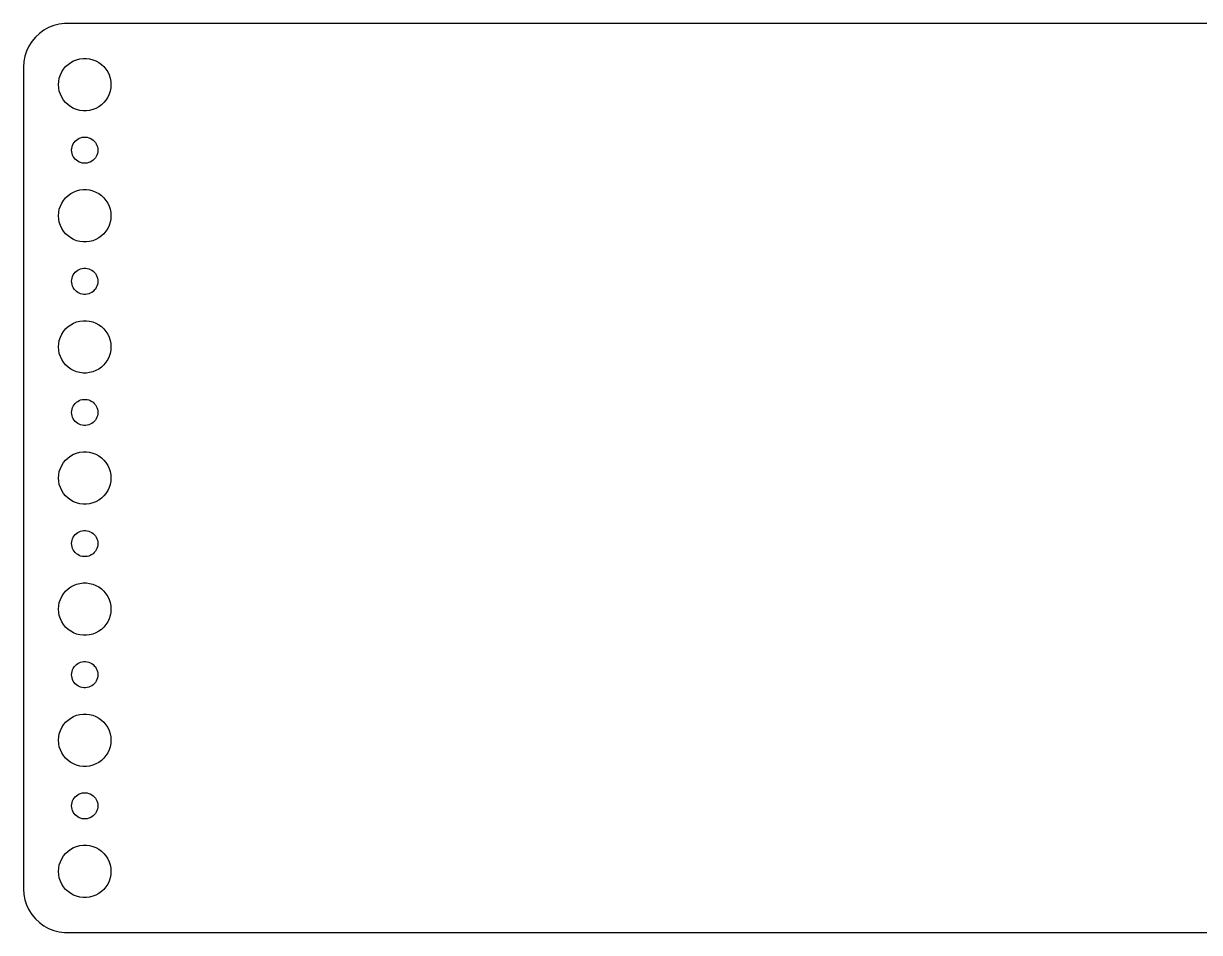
# Model space of a CAD drawing. Header units: metres. Extents: x -134 to 134, y 176 to 508.
# Drawn here: x -134.5 to 0, y 404 to 508 of the extents above; entities that cross this region are included whole.
import ezdxf

# ---------------------------------------------------------------- set-up
doc = ezdxf.new("R2010")
doc.units = ezdxf.units.M

msp = doc.modelspace()

# ---------------------------------------------------------------- linework, layer by layer
for p, q in [((-132.179, 507.222), (-132.687, 506.853)), ((-131.629, 507.524), (-132.179, 507.222)), ((-131.045, 507.755), (-131.629, 507.524)), ((-130.437, 507.911), (-131.045, 507.755)), ((-129.814, 507.99), (-130.437, 507.911)), ((129.814, 507.99), (-129.814, 507.99)), ((-133.545, 505.939), (-133.882, 505.409)), ((-133.145, 506.423), (-133.545, 505.939)), ((-132.687, 506.853), (-133.145, 506.423)), ((-134.149, 504.841), (-134.343, 504.243)), ((-133.882, 505.409), (-134.149, 504.841)), ((-134.461, 503.627), (-134.5, 503)), ((-134.343, 504.243), (-134.461, 503.627)), ((-129.927, 502.763), (-129.687, 503.054)), ((-129.687, 503.054), (-129.412, 503.312)), ((-129.412, 503.312), (-129.107, 503.533)), ((-129.107, 503.533), (-128.777, 503.714)), ((-128.777, 503.714), (-128.427, 503.853)), ((-128.427, 503.853), (-128.062, 503.947)), ((-128.062, 503.947), (-127.688, 503.994)), ((-127.688, 503.994), (-127.312, 503.994)), ((-127.312, 503.994), (-126.938, 503.947)), ((-126.938, 503.947), (-126.573, 503.853)), ((-126.573, 503.853), (-126.223, 503.714)), ((-126.223, 503.714), (-125.893, 503.533)), ((-125.893, 503.533), (-125.588, 503.312)), ((-125.588, 503.312), (-125.313, 503.054)), ((-125.313, 503.054), (-125.073, 502.763)), ((-134.5, 503), (-134.5, 409)), ((-130.476, 501.376), (-130.406, 501.746)), ((-130.406, 501.746), (-130.289, 502.104)), ((-130.289, 502.104), (-130.129, 502.445)), ((-130.129, 502.445), (-129.927, 502.763)), ((-125.073, 502.763), (-124.871, 502.445)), ((-124.871, 502.445), (-124.711, 502.104)), ((-124.711, 502.104), (-124.594, 501.746)), ((-124.594, 501.746), (-124.524, 501.376)), ((-130.5, 501), (-130.476, 501.376)), ((-130.476, 500.624), (-130.5, 501)), ((-130.406, 500.254), (-130.476, 500.624)), ((-124.524, 500.624), (-124.594, 500.254)), ((-124.524, 501.376), (-124.5, 501)), ((-124.5, 501), (-124.524, 500.624)), ((-130.289, 499.896), (-130.406, 500.254)), ((-130.129, 499.555), (-130.289, 499.896)), ((-129.927, 499.237), (-130.129, 499.555)), ((-129.687, 498.946), (-129.927, 499.237)), ((-125.073, 499.237), (-125.313, 498.946)), ((-124.871, 499.555), (-125.073, 499.237)), ((-124.711, 499.896), (-124.871, 499.555)), ((-124.594, 500.254), (-124.711, 499.896)), ((-129.412, 498.688), (-129.687, 498.946)), ((-129.107, 498.467), (-129.412, 498.688)), ((-128.777, 498.286), (-129.107, 498.467)), ((-128.427, 498.147), (-128.777, 498.286)), ((-128.062, 498.053), (-128.427, 498.147)), ((-127.688, 498.006), (-128.062, 498.053)), ((-127.312, 498.006), (-127.688, 498.006)), ((-126.938, 498.053), (-127.312, 498.006)), ((-126.573, 498.147), (-126.938, 498.053)), ((-126.223, 498.286), (-126.573, 498.147)), ((-125.893, 498.467), (-126.223, 498.286)), ((-125.588, 498.688), (-125.893, 498.467)), ((-125.313, 498.946), (-125.588, 498.688)), ((-127.964, 494.927), (-127.781, 494.973)), ((-127.781, 494.973), (-127.594, 494.997)), ((-127.594, 494.997), (-127.406, 494.997)), ((-127.406, 494.997), (-127.219, 494.973)), ((-127.219, 494.973), (-127.036, 494.927)), ((-129, 493.5), (-128.988, 493.688)), ((-128.988, 493.688), (-128.953, 493.873)), ((-128.953, 493.873), (-128.895, 494.052)), ((-128.895, 494.052), (-128.814, 494.223)), ((-128.814, 494.223), (-128.714, 494.382)), ((-128.714, 494.382), (-128.593, 494.527)), ((-128.593, 494.527), (-128.456, 494.656)), ((-128.456, 494.656), (-128.304, 494.766)), ((-128.304, 494.766), (-128.139, 494.857)), ((-128.139, 494.857), (-127.964, 494.927)), ((-127.036, 494.927), (-126.861, 494.857)), ((-126.861, 494.857), (-126.696, 494.766)), ((-126.696, 494.766), (-126.544, 494.656)), ((-126.544, 494.656), (-126.407, 494.527)), ((-126.407, 494.527), (-126.286, 494.382)), ((-126.286, 494.382), (-126.186, 494.223)), ((-126.186, 494.223), (-126.105, 494.052)), ((-126.105, 494.052), (-126.047, 493.873)), ((-126.047, 493.873), (-126.012, 493.688)), ((-126.012, 493.688), (-126, 493.5)), ((-128.988, 493.312), (-129, 493.5)), ((-128.953, 493.127), (-128.988, 493.312)), ((-128.895, 492.948), (-128.953, 493.127)), ((-128.814, 492.777), (-128.895, 492.948)), ((-128.714, 492.618), (-128.814, 492.777)), ((-128.593, 492.473), (-128.714, 492.618)), ((-128.456, 492.344), (-128.593, 492.473)), ((-128.304, 492.234), (-128.456, 492.344)), ((-126.544, 492.344), (-126.696, 492.234)), ((-126.407, 492.473), (-126.544, 492.344)), ((-126.286, 492.618), (-126.407, 492.473)), ((-126.186, 492.777), (-126.286, 492.618)), ((-126.105, 492.948), (-126.186, 492.777)), ((-126.047, 493.127), (-126.105, 492.948)), ((-126.012, 493.312), (-126.047, 493.127)), ((-126, 493.5), (-126.012, 493.312)), ((-128.139, 492.143), (-128.304, 492.234)), ((-127.964, 492.073), (-128.139, 492.143)), ((-127.781, 492.027), (-127.964, 492.073)), ((-127.594, 492.003), (-127.781, 492.027)), ((-127.406, 492.003), (-127.594, 492.003)), ((-127.219, 492.027), (-127.406, 492.003)), ((-127.036, 492.073), (-127.219, 492.027)), ((-126.861, 492.143), (-127.036, 492.073)), ((-126.696, 492.234), (-126.861, 492.143)), ((-129.687, 488.054), (-129.412, 488.312)), ((-129.412, 488.312), (-129.107, 488.533)), ((-129.107, 488.533), (-128.777, 488.714)), ((-128.777, 488.714), (-128.427, 488.853)), ((-128.427, 488.853), (-128.062, 488.947)), ((-128.062, 488.947), (-127.688, 488.994)), ((-127.688, 488.994), (-127.312, 488.994)), ((-127.312, 488.994), (-126.938, 488.947)), ((-126.938, 488.947), (-126.573, 488.853)), ((-126.573, 488.853), (-126.223, 488.714)), ((-126.223, 488.714), (-125.893, 488.533)), ((-125.893, 488.533), (-125.588, 488.312)), ((-125.588, 488.312), (-125.313, 488.054)), ((-130.406, 486.746), (-130.289, 487.104)), ((-130.289, 487.104), (-130.129, 487.445)), ((-130.129, 487.445), (-129.927, 487.763)), ((-129.927, 487.763), (-129.687, 488.054)), ((-125.313, 488.054), (-125.073, 487.763)), ((-125.073, 487.763), (-124.871, 487.445)), ((-124.871, 487.445), (-124.711, 487.104)), ((-124.711, 487.104), (-124.594, 486.746)), ((-130.5, 486), (-130.476, 486.376)), ((-130.476, 485.624), (-130.5, 486)), ((-130.476, 486.376), (-130.406, 486.746)), ((-130.406, 485.254), (-130.476, 485.624)), ((-124.594, 486.746), (-124.524, 486.376)), ((-124.524, 485.624), (-124.594, 485.254)), ((-124.524, 486.376), (-124.5, 486)), ((-124.5, 486), (-124.524, 485.624)), ((-130.289, 484.896), (-130.406, 485.254)), ((-130.129, 484.555), (-130.289, 484.896)), ((-129.927, 484.237), (-130.129, 484.555)), ((-129.687, 483.946), (-129.927, 484.237)), ((-125.073, 484.237), (-125.313, 483.946)), ((-124.871, 484.555), (-125.073, 484.237)), ((-124.711, 484.896), (-124.871, 484.555)), ((-124.594, 485.254), (-124.711, 484.896)), ((-129.412, 483.688), (-129.687, 483.946)), ((-129.107, 483.467), (-129.412, 483.688)), ((-128.777, 483.286), (-129.107, 483.467)), ((-128.427, 483.147), (-128.777, 483.286)), ((-128.062, 483.053), (-128.427, 483.147)), ((-127.688, 483.006), (-128.062, 483.053)), ((-127.312, 483.006), (-127.688, 483.006)), ((-126.938, 483.053), (-127.312, 483.006)), ((-126.573, 483.147), (-126.938, 483.053)), ((-126.223, 483.286), (-126.573, 483.147)), ((-125.893, 483.467), (-126.223, 483.286)), ((-125.588, 483.688), (-125.893, 483.467)), ((-125.313, 483.946), (-125.588, 483.688)), ((-128.988, 478.688), (-128.953, 478.873)), ((-128.953, 478.873), (-128.895, 479.052)), ((-128.895, 479.052), (-128.814, 479.223)), ((-128.814, 479.223), (-128.714, 479.382)), ((-128.714, 479.382), (-128.593, 479.527)), ((-128.593, 479.527), (-128.456, 479.656)), ((-128.456, 479.656), (-128.304, 479.766)), ((-128.304, 479.766), (-128.139, 479.857)), ((-128.139, 479.857), (-127.964, 479.927)), ((-127.964, 479.927), (-127.781, 479.973)), ((-127.781, 479.973), (-127.594, 479.997)), ((-127.594, 479.997), (-127.406, 479.997)), ((-127.406, 479.997), (-127.219, 479.973)), ((-127.219, 479.973), (-127.036, 479.927)), ((-127.036, 479.927), (-126.861, 479.857)), ((-126.861, 479.857), (-126.696, 479.766)), ((-126.696, 479.766), (-126.544, 479.656)), ((-126.544, 479.656), (-126.407, 479.527)), ((-126.407, 479.527), (-126.286, 479.382)), ((-126.286, 479.382), (-126.186, 479.223)), ((-126.186, 479.223), (-126.105, 479.052)), ((-126.105, 479.052), (-126.047, 478.873)), ((-126.047, 478.873), (-126.012, 478.688)), ((-129, 478.5), (-128.988, 478.688)), ((-128.988, 478.312), (-129, 478.5)), ((-128.953, 478.127), (-128.988, 478.312)), ((-128.895, 477.948), (-128.953, 478.127)), ((-128.814, 477.777), (-128.895, 477.948)), ((-128.714, 477.618), (-128.814, 477.777)), ((-128.593, 477.473), (-128.714, 477.618)), ((-126.286, 477.618), (-126.407, 477.473)), ((-126.186, 477.777), (-126.286, 477.618)), ((-126.105, 477.948), (-126.186, 477.777)), ((-126.047, 478.127), (-126.105, 477.948)), ((-126.012, 478.312), (-126.047, 478.127)), ((-126.012, 478.688), (-126, 478.5)), ((-126, 478.5), (-126.012, 478.312)), ((-128.456, 477.344), (-128.593, 477.473)), ((-128.304, 477.234), (-128.456, 477.344)), ((-128.139, 477.143), (-128.304, 477.234)), ((-127.964, 477.073), (-128.139, 477.143)), ((-127.781, 477.027), (-127.964, 477.073)), ((-127.594, 477.003), (-127.781, 477.027)), ((-127.406, 477.003), (-127.594, 477.003)), ((-127.219, 477.027), (-127.406, 477.003)), ((-127.036, 477.073), (-127.219, 477.027)), ((-126.861, 477.143), (-127.036, 477.073)), ((-126.696, 477.234), (-126.861, 477.143)), ((-126.544, 477.344), (-126.696, 477.234)), ((-126.407, 477.473), (-126.544, 477.344)), ((-129.412, 473.312), (-129.107, 473.533)), ((-129.107, 473.533), (-128.777, 473.714)), ((-128.777, 473.714), (-128.427, 473.853)), ((-128.427, 473.853), (-128.062, 473.947)), ((-128.062, 473.947), (-127.688, 473.994)), ((-127.688, 473.994), (-127.312, 473.994)), ((-127.312, 473.994), (-126.938, 473.947)), ((-126.938, 473.947), (-126.573, 473.853)), ((-126.573, 473.853), (-126.223, 473.714)), ((-126.223, 473.714), (-125.893, 473.533)), ((-125.893, 473.533), (-125.588, 473.312)), ((-130.406, 471.746), (-130.289, 472.104)), ((-130.289, 472.104), (-130.129, 472.445)), ((-130.129, 472.445), (-129.927, 472.763)), ((-129.927, 472.763), (-129.687, 473.054)), ((-129.687, 473.054), (-129.412, 473.312)), ((-125.588, 473.312), (-125.313, 473.054)), ((-125.313, 473.054), (-125.073, 472.763)), ((-125.073, 472.763), (-124.871, 472.445)), ((-124.871, 472.445), (-124.711, 472.104)), ((-124.711, 472.104), (-124.594, 471.746)), ((-130.5, 471), (-130.476, 471.376)), ((-130.476, 470.624), (-130.5, 471)), ((-130.476, 471.376), (-130.406, 471.746)), ((-124.594, 471.746), (-124.524, 471.376)), ((-124.524, 471.376), (-124.5, 471)), ((-124.5, 471), (-124.524, 470.624)), ((-130.406, 470.254), (-130.476, 470.624)), ((-130.289, 469.896), (-130.406, 470.254)), ((-130.129, 469.555), (-130.289, 469.896)), ((-129.927, 469.237), (-130.129, 469.555)), ((-124.871, 469.555), (-125.073, 469.237)), ((-124.711, 469.896), (-124.871, 469.555)), ((-124.594, 470.254), (-124.711, 469.896)), ((-124.524, 470.624), (-124.594, 470.254)), ((-129.687, 468.946), (-129.927, 469.237)), ((-129.412, 468.688), (-129.687, 468.946)), ((-129.107, 468.467), (-129.412, 468.688)), ((-128.777, 468.286), (-129.107, 468.467)), ((-128.427, 468.147), (-128.777, 468.286)), ((-128.062, 468.053), (-128.427, 468.147)), ((-126.573, 468.147), (-126.938, 468.053)), ((-126.223, 468.286), (-126.573, 468.147)), ((-125.893, 468.467), (-126.223, 468.286)), ((-125.588, 468.688), (-125.893, 468.467)), ((-125.313, 468.946), (-125.588, 468.688)), ((-125.073, 469.237), (-125.313, 468.946)), ((-127.688, 468.006), (-128.062, 468.053)), ((-127.312, 468.006), (-127.688, 468.006)), ((-126.938, 468.053), (-127.312, 468.006)), ((-128.953, 463.873), (-128.895, 464.052)), ((-128.895, 464.052), (-128.814, 464.223)), ((-128.814, 464.223), (-128.714, 464.382)), ((-128.714, 464.382), (-128.593, 464.527)), ((-128.593, 464.527), (-128.456, 464.656)), ((-128.456, 464.656), (-128.304, 464.766)), ((-128.304, 464.766), (-128.139, 464.857)), ((-128.139, 464.857), (-127.964, 464.927)), ((-127.964, 464.927), (-127.781, 464.973)), ((-127.781, 464.973), (-127.594, 464.997)), ((-127.594, 464.997), (-127.406, 464.997)), ((-127.406, 464.997), (-127.219, 464.973)), ((-127.219, 464.973), (-127.036, 464.927)), ((-127.036, 464.927), (-126.861, 464.857)), ((-126.861, 464.857), (-126.696, 464.766)), ((-126.696, 464.766), (-126.544, 464.656)), ((-126.544, 464.656), (-126.407, 464.527)), ((-126.407, 464.527), (-126.286, 464.382)), ((-126.286, 464.382), (-126.186, 464.223)), ((-126.186, 464.223), (-126.105, 464.052)), ((-126.105, 464.052), (-126.047, 463.873)), ((-129, 463.5), (-128.988, 463.688)), ((-128.988, 463.312), (-129, 463.5)), ((-128.988, 463.688), (-128.953, 463.873)), ((-128.953, 463.127), (-128.988, 463.312)), ((-128.895, 462.948), (-128.953, 463.127)), ((-128.814, 462.777), (-128.895, 462.948)), ((-128.714, 462.618), (-128.814, 462.777)), ((-126.186, 462.777), (-126.286, 462.618)), ((-126.105, 462.948), (-126.186, 462.777)), ((-126.047, 463.127), (-126.105, 462.948)), ((-126.047, 463.873), (-126.012, 463.688)), ((-126.012, 463.312), (-126.047, 463.127)), ((-126.012, 463.688), (-126, 463.5)), ((-126, 463.5), (-126.012, 463.312)), ((-128.593, 462.473), (-128.714, 462.618)), ((-128.456, 462.344), (-128.593, 462.473)), ((-128.304, 462.234), (-128.456, 462.344)), ((-128.139, 462.143), (-128.304, 462.234)), ((-127.964, 462.073), (-128.139, 462.143)), ((-127.781, 462.027), (-127.964, 462.073)), ((-127.594, 462.003), (-127.781, 462.027)), ((-127.406, 462.003), (-127.594, 462.003)), ((-127.219, 462.027), (-127.406, 462.003)), ((-127.036, 462.073), (-127.219, 462.027)), ((-126.861, 462.143), (-127.036, 462.073)), ((-126.696, 462.234), (-126.861, 462.143)), ((-126.544, 462.344), (-126.696, 462.234)), ((-126.407, 462.473), (-126.544, 462.344)), ((-126.286, 462.618), (-126.407, 462.473)), ((-129.107, 458.533), (-128.777, 458.714)), ((-128.777, 458.714), (-128.427, 458.853)), ((-128.427, 458.853), (-128.062, 458.947)), ((-128.062, 458.947), (-127.688, 458.994)), ((-127.688, 458.994), (-127.312, 458.994)), ((-127.312, 458.994), (-126.938, 458.947)), ((-126.938, 458.947), (-126.573, 458.853)), ((-126.573, 458.853), (-126.223, 458.714)), ((-126.223, 458.714), (-125.893, 458.533)), ((-130.289, 457.104), (-130.129, 457.445)), ((-130.129, 457.445), (-129.927, 457.763)), ((-129.927, 457.763), (-129.687, 458.054)), ((-129.687, 458.054), (-129.412, 458.312)), ((-129.412, 458.312), (-129.107, 458.533)), ((-125.893, 458.533), (-125.588, 458.312)), ((-125.588, 458.312), (-125.313, 458.054)), ((-125.313, 458.054), (-125.073, 457.763)), ((-125.073, 457.763), (-124.871, 457.445)), ((-124.871, 457.445), (-124.711, 457.104)), ((-130.5, 456), (-130.476, 456.376)), ((-130.476, 455.624), (-130.5, 456)), ((-130.476, 456.376), (-130.406, 456.746)), ((-130.406, 456.746), (-130.289, 457.104)), ((-124.711, 457.104), (-124.594, 456.746)), ((-124.594, 456.746), (-124.524, 456.376)), ((-124.524, 456.376), (-124.5, 456)), ((-124.5, 456), (-124.524, 455.624)), ((-130.406, 455.254), (-130.476, 455.624)), ((-130.289, 454.896), (-130.406, 455.254)), ((-130.129, 454.555), (-130.289, 454.896)), ((-124.711, 454.896), (-124.871, 454.555)), ((-124.594, 455.254), (-124.711, 454.896)), ((-124.524, 455.624), (-124.594, 455.254)), ((-129.927, 454.237), (-130.129, 454.555)), ((-129.687, 453.946), (-129.927, 454.237)), ((-129.412, 453.688), (-129.687, 453.946)), ((-129.107, 453.467), (-129.412, 453.688)), ((-128.777, 453.286), (-129.107, 453.467)), ((-128.427, 453.147), (-128.777, 453.286)), ((-126.223, 453.286), (-126.573, 453.147)), ((-125.893, 453.467), (-126.223, 453.286)), ((-125.588, 453.688), (-125.893, 453.467)), ((-125.313, 453.946), (-125.588, 453.688)), ((-125.073, 454.237), (-125.313, 453.946)), ((-124.871, 454.555), (-125.073, 454.237)), ((-128.062, 453.053), (-128.427, 453.147)), ((-127.688, 453.006), (-128.062, 453.053)), ((-127.312, 453.006), (-127.688, 453.006)), ((-126.938, 453.053), (-127.312, 453.006)), ((-126.573, 453.147), (-126.938, 453.053)), ((-128.814, 449.223), (-128.714, 449.382)), ((-128.714, 449.382), (-128.593, 449.527)), ((-128.593, 449.527), (-128.456, 449.656)), ((-128.456, 449.656), (-128.304, 449.766)), ((-128.304, 449.766), (-128.139, 449.857)), ((-128.139, 449.857), (-127.964, 449.927)), ((-127.964, 449.927), (-127.781, 449.973)), ((-127.781, 449.973), (-127.594, 449.997)), ((-127.594, 449.997), (-127.406, 449.997)), ((-127.406, 449.997), (-127.219, 449.973)), ((-127.219, 449.973), (-127.036, 449.927)), ((-127.036, 449.927), (-126.861, 449.857)), ((-126.861, 449.857), (-126.696, 449.766)), ((-126.696, 449.766), (-126.544, 449.656)), ((-126.544, 449.656), (-126.407, 449.527)), ((-126.407, 449.527), (-126.286, 449.382)), ((-126.286, 449.382), (-126.186, 449.223)), ((-129, 448.5), (-128.988, 448.688)), ((-128.988, 448.312), (-129, 448.5)), ((-128.988, 448.688), (-128.953, 448.873)), ((-128.953, 448.127), (-128.988, 448.312)), ((-128.953, 448.873), (-128.895, 449.052)), ((-128.895, 447.948), (-128.953, 448.127)), ((-128.895, 449.052), (-128.814, 449.223)), ((-128.814, 447.777), (-128.895, 447.948)), ((-126.186, 449.223), (-126.105, 449.052)), ((-126.105, 447.948), (-126.186, 447.777)), ((-126.105, 449.052), (-126.047, 448.873)), ((-126.047, 448.127), (-126.105, 447.948)), ((-126.047, 448.873), (-126.012, 448.688)), ((-126.012, 448.312), (-126.047, 448.127)), ((-126.012, 448.688), (-126, 448.5)), ((-126, 448.5), (-126.012, 448.312)), ((-128.714, 447.618), (-128.814, 447.777)), ((-128.593, 447.473), (-128.714, 447.618)), ((-128.456, 447.344), (-128.593, 447.473)), ((-128.304, 447.234), (-128.456, 447.344)), ((-128.139, 447.143), (-128.304, 447.234)), ((-127.964, 447.073), (-128.139, 447.143)), ((-127.781, 447.027), (-127.964, 447.073)), ((-127.594, 447.003), (-127.781, 447.027)), ((-127.406, 447.003), (-127.594, 447.003)), ((-127.219, 447.027), (-127.406, 447.003)), ((-127.036, 447.073), (-127.219, 447.027)), ((-126.861, 447.143), (-127.036, 447.073)), ((-126.696, 447.234), (-126.861, 447.143)), ((-126.544, 447.344), (-126.696, 447.234)), ((-126.407, 447.473), (-126.544, 447.344)), ((-126.286, 447.618), (-126.407, 447.473)), ((-126.186, 447.777), (-126.286, 447.618)), ((-128.777, 443.714), (-128.427, 443.853)), ((-128.427, 443.853), (-128.062, 443.947)), ((-128.062, 443.947), (-127.688, 443.994)), ((-127.688, 443.994), (-127.312, 443.994)), ((-127.312, 443.994), (-126.938, 443.947)), ((-126.938, 443.947), (-126.573, 443.853)), ((-126.573, 443.853), (-126.223, 443.714)), ((-130.129, 442.445), (-129.927, 442.763)), ((-129.927, 442.763), (-129.687, 443.054)), ((-129.687, 443.054), (-129.412, 443.312)), ((-129.412, 443.312), (-129.107, 443.533)), ((-129.107, 443.533), (-128.777, 443.714)), ((-126.223, 443.714), (-125.893, 443.533)), ((-125.893, 443.533), (-125.588, 443.312)), ((-125.588, 443.312), (-125.313, 443.054)), ((-125.313, 443.054), (-125.073, 442.763)), ((-125.073, 442.763), (-124.871, 442.445)), ((-130.5, 441), (-130.476, 441.376)), ((-130.476, 441.376), (-130.406, 441.746)), ((-130.406, 441.746), (-130.289, 442.104)), ((-130.289, 442.104), (-130.129, 442.445)), ((-124.871, 442.445), (-124.711, 442.104)), ((-124.711, 442.104), (-124.594, 441.746)), ((-124.594, 441.746), (-124.524, 441.376)), ((-124.524, 441.376), (-124.5, 441)), ((-130.476, 440.624), (-130.5, 441)), ((-130.406, 440.254), (-130.476, 440.624)), ((-130.289, 439.896), (-130.406, 440.254)), ((-130.129, 439.555), (-130.289, 439.896)), ((-124.711, 439.896), (-124.871, 439.555)), ((-124.594, 440.254), (-124.711, 439.896)), ((-124.524, 440.624), (-124.594, 440.254)), ((-124.5, 441), (-124.524, 440.624)), ((-129.927, 439.237), (-130.129, 439.555)), ((-129.687, 438.946), (-129.927, 439.237)), ((-129.412, 438.688), (-129.687, 438.946)), ((-129.107, 438.467), (-129.412, 438.688)), ((-125.588, 438.688), (-125.893, 438.467)), ((-125.313, 438.946), (-125.588, 438.688)), ((-125.073, 439.237), (-125.313, 438.946)), ((-124.871, 439.555), (-125.073, 439.237)), ((-128.777, 438.286), (-129.107, 438.467)), ((-128.427, 438.147), (-128.777, 438.286)), ((-128.062, 438.053), (-128.427, 438.147)), ((-127.688, 438.006), (-128.062, 438.053)), ((-127.312, 438.006), (-127.688, 438.006)), ((-126.938, 438.053), (-127.312, 438.006)), ((-126.573, 438.147), (-126.938, 438.053)), ((-126.223, 438.286), (-126.573, 438.147)), ((-125.893, 438.467), (-126.223, 438.286)), ((-128.714, 434.382), (-128.593, 434.527)), ((-128.593, 434.527), (-128.456, 434.656)), ((-128.456, 434.656), (-128.304, 434.766)), ((-128.304, 434.766), (-128.139, 434.857)), ((-128.139, 434.857), (-127.964, 434.927)), ((-127.964, 434.927), (-127.781, 434.973)), ((-127.781, 434.973), (-127.594, 434.997)), ((-127.594, 434.997), (-127.406, 434.997)), ((-127.406, 434.997), (-127.219, 434.973)), ((-127.219, 434.973), (-127.036, 434.927)), ((-127.036, 434.927), (-126.861, 434.857)), ((-126.861, 434.857), (-126.696, 434.766)), ((-126.696, 434.766), (-126.544, 434.656)), ((-126.544, 434.656), (-126.407, 434.527)), ((-126.407, 434.527), (-126.286, 434.382)), ((-129, 433.5), (-128.988, 433.688)), ((-128.988, 433.312), (-129, 433.5)), ((-128.988, 433.688), (-128.953, 433.873)), ((-128.953, 433.127), (-128.988, 433.312)), ((-128.953, 433.873), (-128.895, 434.052)), ((-128.895, 432.948), (-128.953, 433.127)), ((-128.895, 434.052), (-128.814, 434.223)), ((-128.814, 434.223), (-128.714, 434.382)), ((-126.286, 434.382), (-126.186, 434.223)), ((-126.186, 434.223), (-126.105, 434.052)), ((-126.105, 434.052), (-126.047, 433.873)), ((-126.047, 433.127), (-126.105, 432.948)), ((-126.047, 433.873), (-126.012, 433.688)), ((-126.012, 433.312), (-126.047, 433.127)), ((-126.012, 433.688), (-126, 433.5)), ((-126, 433.5), (-126.012, 433.312)), ((-128.814, 432.777), (-128.895, 432.948)), ((-128.714, 432.618), (-128.814, 432.777)), ((-128.593, 432.473), (-128.714, 432.618)), ((-128.456, 432.344), (-128.593, 432.473)), ((-128.304, 432.234), (-128.456, 432.344)), ((-128.139, 432.143), (-128.304, 432.234)), ((-127.964, 432.073), (-128.139, 432.143)), ((-127.781, 432.027), (-127.964, 432.073)), ((-127.594, 432.003), (-127.781, 432.027)), ((-127.406, 432.003), (-127.594, 432.003)), ((-127.219, 432.027), (-127.406, 432.003)), ((-127.036, 432.073), (-127.219, 432.027)), ((-126.861, 432.143), (-127.036, 432.073)), ((-126.696, 432.234), (-126.861, 432.143)), ((-126.544, 432.344), (-126.696, 432.234)), ((-126.407, 432.473), (-126.544, 432.344)), ((-126.286, 432.618), (-126.407, 432.473)), ((-126.186, 432.777), (-126.286, 432.618)), ((-126.105, 432.948), (-126.186, 432.777)), ((-130.129, 427.445), (-129.927, 427.763)), ((-129.927, 427.763), (-129.687, 428.054)), ((-129.687, 428.054), (-129.412, 428.312)), ((-129.412, 428.312), (-129.107, 428.533)), ((-129.107, 428.533), (-128.777, 428.714)), ((-128.777, 428.714), (-128.427, 428.853)), ((-128.427, 428.853), (-128.062, 428.947)), ((-128.062, 428.947), (-127.688, 428.994)), ((-127.688, 428.994), (-127.312, 428.994)), ((-127.312, 428.994), (-126.938, 428.947)), ((-126.938, 428.947), (-126.573, 428.853)), ((-126.573, 428.853), (-126.223, 428.714)), ((-126.223, 428.714), (-125.893, 428.533)), ((-125.893, 428.533), (-125.588, 428.312)), ((-125.588, 428.312), (-125.313, 428.054)), ((-125.313, 428.054), (-125.073, 427.763)), ((-125.073, 427.763), (-124.871, 427.445)), ((-130.5, 426), (-130.476, 426.376)), ((-130.476, 426.376), (-130.406, 426.746)), ((-130.406, 426.746), (-130.289, 427.104)), ((-130.289, 427.104), (-130.129, 427.445)), ((-124.871, 427.445), (-124.711, 427.104)), ((-124.711, 427.104), (-124.594, 426.746)), ((-124.594, 426.746), (-124.524, 426.376)), ((-124.524, 426.376), (-124.5, 426)), ((-130.476, 425.624), (-130.5, 426)), ((-130.406, 425.254), (-130.476, 425.624)), ((-130.289, 424.896), (-130.406, 425.254)), ((-124.594, 425.254), (-124.711, 424.896)), ((-124.524, 425.624), (-124.594, 425.254)), ((-124.5, 426), (-124.524, 425.624)), ((-130.129, 424.555), (-130.289, 424.896)), ((-129.927, 424.237), (-130.129, 424.555)), ((-129.687, 423.946), (-129.927, 424.237)), ((-129.412, 423.688), (-129.687, 423.946)), ((-129.107, 423.467), (-129.412, 423.688)), ((-125.588, 423.688), (-125.893, 423.467)), ((-125.313, 423.946), (-125.588, 423.688)), ((-125.073, 424.237), (-125.313, 423.946)), ((-124.871, 424.555), (-125.073, 424.237)), ((-124.711, 424.896), (-124.871, 424.555)), ((-128.777, 423.286), (-129.107, 423.467)), ((-128.427, 423.147), (-128.777, 423.286)), ((-128.062, 423.053), (-128.427, 423.147)), ((-127.688, 423.006), (-128.062, 423.053)), ((-127.312, 423.006), (-127.688, 423.006)), ((-126.938, 423.053), (-127.312, 423.006)), ((-126.573, 423.147), (-126.938, 423.053)), ((-126.223, 423.286), (-126.573, 423.147)), ((-125.893, 423.467), (-126.223, 423.286)), ((-128.593, 419.527), (-128.456, 419.656)), ((-128.456, 419.656), (-128.304, 419.766)), ((-128.304, 419.766), (-128.139, 419.857)), ((-128.139, 419.857), (-127.964, 419.927)), ((-127.964, 419.927), (-127.781, 419.973)), ((-127.781, 419.973), (-127.594, 419.997)), ((-127.594, 419.997), (-127.406, 419.997)), ((-127.406, 419.997), (-127.219, 419.973)), ((-127.219, 419.973), (-127.036, 419.927)), ((-127.036, 419.927), (-126.861, 419.857)), ((-126.861, 419.857), (-126.696, 419.766)), ((-126.696, 419.766), (-126.544, 419.656)), ((-126.544, 419.656), (-126.407, 419.527)), ((-129, 418.5), (-128.988, 418.688)), ((-128.988, 418.312), (-129, 418.5)), ((-128.988, 418.688), (-128.953, 418.873)), ((-128.953, 418.127), (-128.988, 418.312)), ((-128.953, 418.873), (-128.895, 419.052)), ((-128.895, 419.052), (-128.814, 419.223)), ((-128.814, 419.223), (-128.714, 419.382)), ((-128.714, 419.382), (-128.593, 419.527)), ((-126.407, 419.527), (-126.286, 419.382)), ((-126.286, 419.382), (-126.186, 419.223)), ((-126.186, 419.223), (-126.105, 419.052)), ((-126.105, 419.052), (-126.047, 418.873)), ((-126.047, 418.873), (-126.012, 418.688)), ((-126.012, 418.312), (-126.047, 418.127)), ((-126.012, 418.688), (-126, 418.5)), ((-126, 418.5), (-126.012, 418.312)), ((-128.895, 417.948), (-128.953, 418.127)), ((-128.814, 417.777), (-128.895, 417.948)), ((-128.714, 417.618), (-128.814, 417.777)), ((-128.593, 417.473), (-128.714, 417.618)), ((-128.456, 417.344), (-128.593, 417.473)), ((-128.304, 417.234), (-128.456, 417.344)), ((-128.139, 417.143), (-128.304, 417.234)), ((-127.964, 417.073), (-128.139, 417.143)), ((-127.781, 417.027), (-127.964, 417.073)), ((-127.594, 417.003), (-127.781, 417.027)), ((-127.406, 417.003), (-127.594, 417.003)), ((-127.219, 417.027), (-127.406, 417.003)), ((-127.036, 417.073), (-127.219, 417.027)), ((-126.861, 417.143), (-127.036, 417.073)), ((-126.696, 417.234), (-126.861, 417.143)), ((-126.544, 417.344), (-126.696, 417.234)), ((-126.407, 417.473), (-126.544, 417.344)), ((-126.286, 417.618), (-126.407, 417.473)), ((-126.186, 417.777), (-126.286, 417.618)), ((-126.105, 417.948), (-126.186, 417.777)), ((-126.047, 418.127), (-126.105, 417.948)), ((-129.927, 412.763), (-129.687, 413.054)), ((-129.687, 413.054), (-129.412, 413.312)), ((-129.412, 413.312), (-129.107, 413.533)), ((-129.107, 413.533), (-128.777, 413.714)), ((-128.777, 413.714), (-128.427, 413.853)), ((-128.427, 413.853), (-128.062, 413.947)), ((-128.062, 413.947), (-127.688, 413.994)), ((-127.688, 413.994), (-127.312, 413.994)), ((-127.312, 413.994), (-126.938, 413.947)), ((-126.938, 413.947), (-126.573, 413.853)), ((-126.573, 413.853), (-126.223, 413.714)), ((-126.223, 413.714), (-125.893, 413.533)), ((-125.893, 413.533), (-125.588, 413.312)), ((-125.588, 413.312), (-125.313, 413.054)), ((-125.313, 413.054), (-125.073, 412.763)), ((-130.476, 411.376), (-130.406, 411.746)), ((-130.406, 411.746), (-130.289, 412.104)), ((-130.289, 412.104), (-130.129, 412.445)), ((-130.129, 412.445), (-129.927, 412.763)), ((-125.073, 412.763), (-124.871, 412.445)), ((-124.871, 412.445), (-124.711, 412.104)), ((-124.711, 412.104), (-124.594, 411.746)), ((-124.594, 411.746), (-124.524, 411.376)), ((-130.5, 411), (-130.476, 411.376)), ((-130.476, 410.624), (-130.5, 411)), ((-130.406, 410.254), (-130.476, 410.624)), ((-130.289, 409.896), (-130.406, 410.254)), ((-124.594, 410.254), (-124.711, 409.896)), ((-124.524, 410.624), (-124.594, 410.254)), ((-124.524, 411.376), (-124.5, 411)), ((-124.5, 411), (-124.524, 410.624)), ((-134.5, 409), (-134.461, 408.373)), ((-130.129, 409.555), (-130.289, 409.896)), ((-129.927, 409.237), (-130.129, 409.555)), ((-129.687, 408.946), (-129.927, 409.237)), ((-129.412, 408.688), (-129.687, 408.946)), ((-125.313, 408.946), (-125.588, 408.688)), ((-125.073, 409.237), (-125.313, 408.946)), ((-124.871, 409.555), (-125.073, 409.237)), ((-124.711, 409.896), (-124.871, 409.555)), ((-134.461, 408.373), (-134.343, 407.757)), ((-134.343, 407.757), (-134.149, 407.159)), ((-129.107, 408.467), (-129.412, 408.688)), ((-128.777, 408.286), (-129.107, 408.467)), ((-128.427, 408.147), (-128.777, 408.286)), ((-128.062, 408.053), (-128.427, 408.147)), ((-127.688, 408.006), (-128.062, 408.053)), ((-127.312, 408.006), (-127.688, 408.006)), ((-126.938, 408.053), (-127.312, 408.006)), ((-126.573, 408.147), (-126.938, 408.053)), ((-126.223, 408.286), (-126.573, 408.147)), ((-125.893, 408.467), (-126.223, 408.286)), ((-125.588, 408.688), (-125.893, 408.467)), ((-134.149, 407.159), (-133.882, 406.591)), ((-133.882, 406.591), (-133.545, 406.061)), ((-133.545, 406.061), (-133.145, 405.577)), ((-133.145, 405.577), (-132.687, 405.147)), ((-132.687, 405.147), (-132.179, 404.778)), ((-132.179, 404.778), (-131.629, 404.476)), ((-131.629, 404.476), (-131.045, 404.245)), ((-131.045, 404.245), (-130.437, 404.089)), ((-130.437, 404.089), (-129.814, 404.01)), ((-129.814, 404.01), (129.814, 404.01))]:
    msp.add_line(p, q)

doc.saveas('drawing.dxf')
